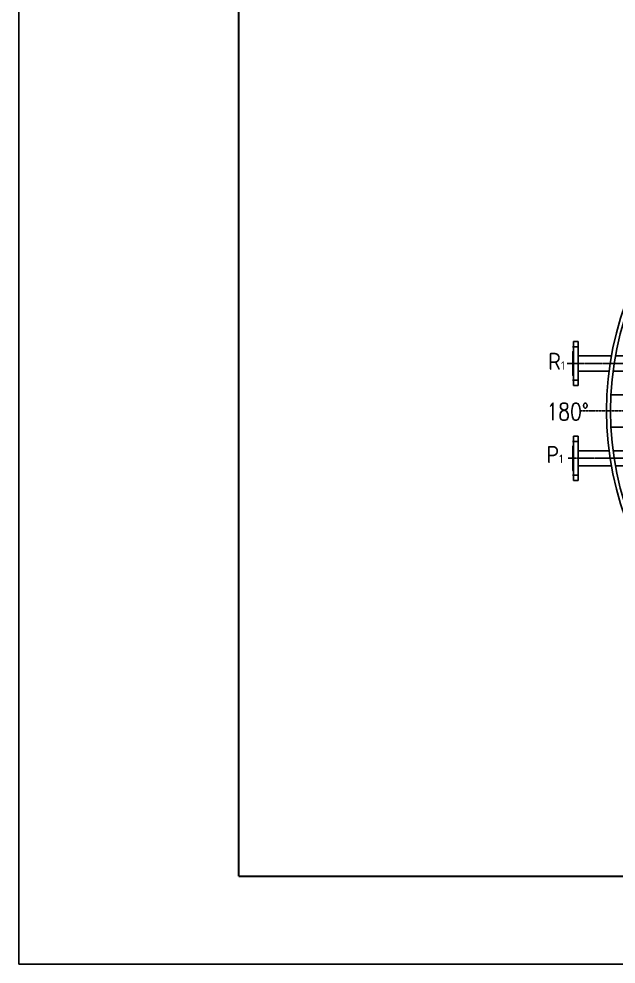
# Model space of a CAD drawing. Header units: millimetres. Extents: x 352 to 14123, y 79 to 19556.
# Drawn here: x 352 to 2579, y 79 to 3603 of the extents above; entities that cross this region are included whole.
import ezdxf

# ---------------------------------------------------------------- set-up
doc = ezdxf.new("R2010")
doc.units = ezdxf.units.MM
doc.linetypes.add('ACAD_ISO04W100', pattern=[30.5, 24, -3, 0.5, -3])
doc.layers.add('1轮廓实线层', color=7, linetype='Continuous', lineweight=30)
for name, color, linetype in [('2细线层', 4, 'Continuous'), ('LAYER1', 1, 'ACAD_ISO04W100'), ('LAYER2', 2, 'Continuous')]:
    doc.layers.add(name, color=color, linetype=linetype)
doc.styles.add('HZ', font='txt', dxfattribs={"bigfont": 'hztxt'})
doc.styles.get("Standard").update_dxf_attribs({"font": 'txt.shx', "bigfont": 'gbcbig.shx'})

msp = doc.modelspace()

# ---------------------------------------------------------------- linework, layer by layer
at = {"layer": '1轮廓实线层'}
for q in [(1171.25655, 19227.6616), (13795.01262, 406.78891)]:
    msp.add_line((1171.25655, 406.78891), q, dxfattribs=at)
at = {"layer": '2细线层'}
for q in [(351.53213, 19555.55136), (14122.90239, 78.89914)]:
    msp.add_line((351.53213, 78.89914), q, dxfattribs=at)
at = {"layer": 'LAYER1', "linetype": 'ACAD_ISO04W100'}
for p, q in [((2416.26494, 2380.50484), (2441.44327, 2380.50484)), ((2416.26494, 2255.50484), (2441.44327, 2255.50484)), ((2416.26494, 2027.05888), (2441.44327, 2027.05888)), ((2416.26494, 1902.05888), (2441.44327, 1902.05888))]:
    msp.add_line(p, q, dxfattribs=at)
at = {"layer": 'LAYER1', "ltscale": 0.2}
for p, q in [((2395.73837, 2318.00484), (3045.33436, 2318.00484)), ((2400.02074, 1964.55888), (3001.64049, 1964.55888))]:
    msp.add_line(p, q, dxfattribs=at)
at = {"layer": 'LAYER1', "ltscale": 0.4}
msp.add_line((4964.19631, 2141.28186), (2447.81017, 2141.28186), dxfattribs=at)
at = {"layer": 'LAYER2', "color": 0, "ltscale": 0.08}
for p, q in [((2420.15405, 2400.50484), (2437.15405, 2400.50484)), ((2420.15405, 2400.50484), (2420.15405, 2235.50484)), ((2437.15405, 2400.50484), (2437.15405, 2235.50484)), ((2417.15405, 2362.50484), (2420.15405, 2365.50484)), ((2417.15405, 2362.50484), (2417.15405, 2273.50484)), ((2437.15405, 2346.50484), (2561.42623, 2346.50484)), ((2576.66771, 2346.50484), (3056.49302, 2346.50484)), ((2417.15405, 2273.50484), (2420.15405, 2270.50484)), ((2437.15405, 2289.50484), (2552.67572, 2289.50484)), ((2567.80024, 2289.50484), (2613.05277, 2289.50484)), ((2420.15405, 2235.50484), (2437.15405, 2235.50484)), ((2559.77433, 2201.28186), (2694.71294, 2201.28186)), ((2559.77433, 2081.28186), (2711.77315, 2081.28186)), ((2420.15405, 1882.05888), (2420.15405, 2047.05888)), ((2420.15405, 2047.05888), (2437.15405, 2047.05888)), ((2437.15405, 1882.05888), (2437.15405, 2047.05888)), ((2417.15405, 1920.05888), (2417.15405, 2009.05888)), ((2437.15405, 1993.05888), (2552.67572, 1993.05888)), ((2437.15405, 1993.05888), (2552.67572, 1993.05888)), ((2567.80024, 1993.05888), (2724.31567, 1993.05888)), ((2437.15405, 1936.05888), (2561.42623, 1936.05888)), ((2576.66771, 1936.05888), (3005.28298, 1936.05888)), ((2420.15405, 1882.05888), (2437.15405, 1882.05888))]:
    msp.add_line(p, q, dxfattribs=at)
at = {"layer": 'LAYER2'}
for p, q in [((2417.15405, 2009.05888), (2420.15405, 2012.05888)), ((2567.80024, 1993.05888), (2657.15405, 1993.05888)), ((2417.15405, 1920.05888), (2420.15405, 1917.05888))]:
    msp.add_line(p, q, dxfattribs=at)
at = {"layer": 'LAYER2', "color": 0, "ltscale": 0.08}
for radius in [1165, 1150]:
    msp.add_circle((3708.20804, 2141.28186), radius, dxfattribs=at)

# ---------------------------------------------------------------- texts
at = {"width": 0.8}
msp.add_text('180%%d', height=64, dxfattribs=at).set_placement((2319.11656, 2106.45837))
at = {"layer": 'LAYER2', "linetype": 'ByBlock', "char_height": 64, "width": 570.3164912, "attachment_point": 1, "style": 'HZ'}
for s, insert in [('{\\Fisocp.shx|c0;R\\H0.5x;1\\Fisocp.shx,intecad.shx|c134;}', (2325.47045, 2358.30392)), ('{\\Fisocp.shx|c0;P\\H0.5x;1\\Fisocp.shx,intecad.shx|c134;}', (2319.23135, 2010.67006))]:
    msp.add_mtext(s, dxfattribs=dict(at, insert=insert))

doc.saveas('drawing.dxf')
